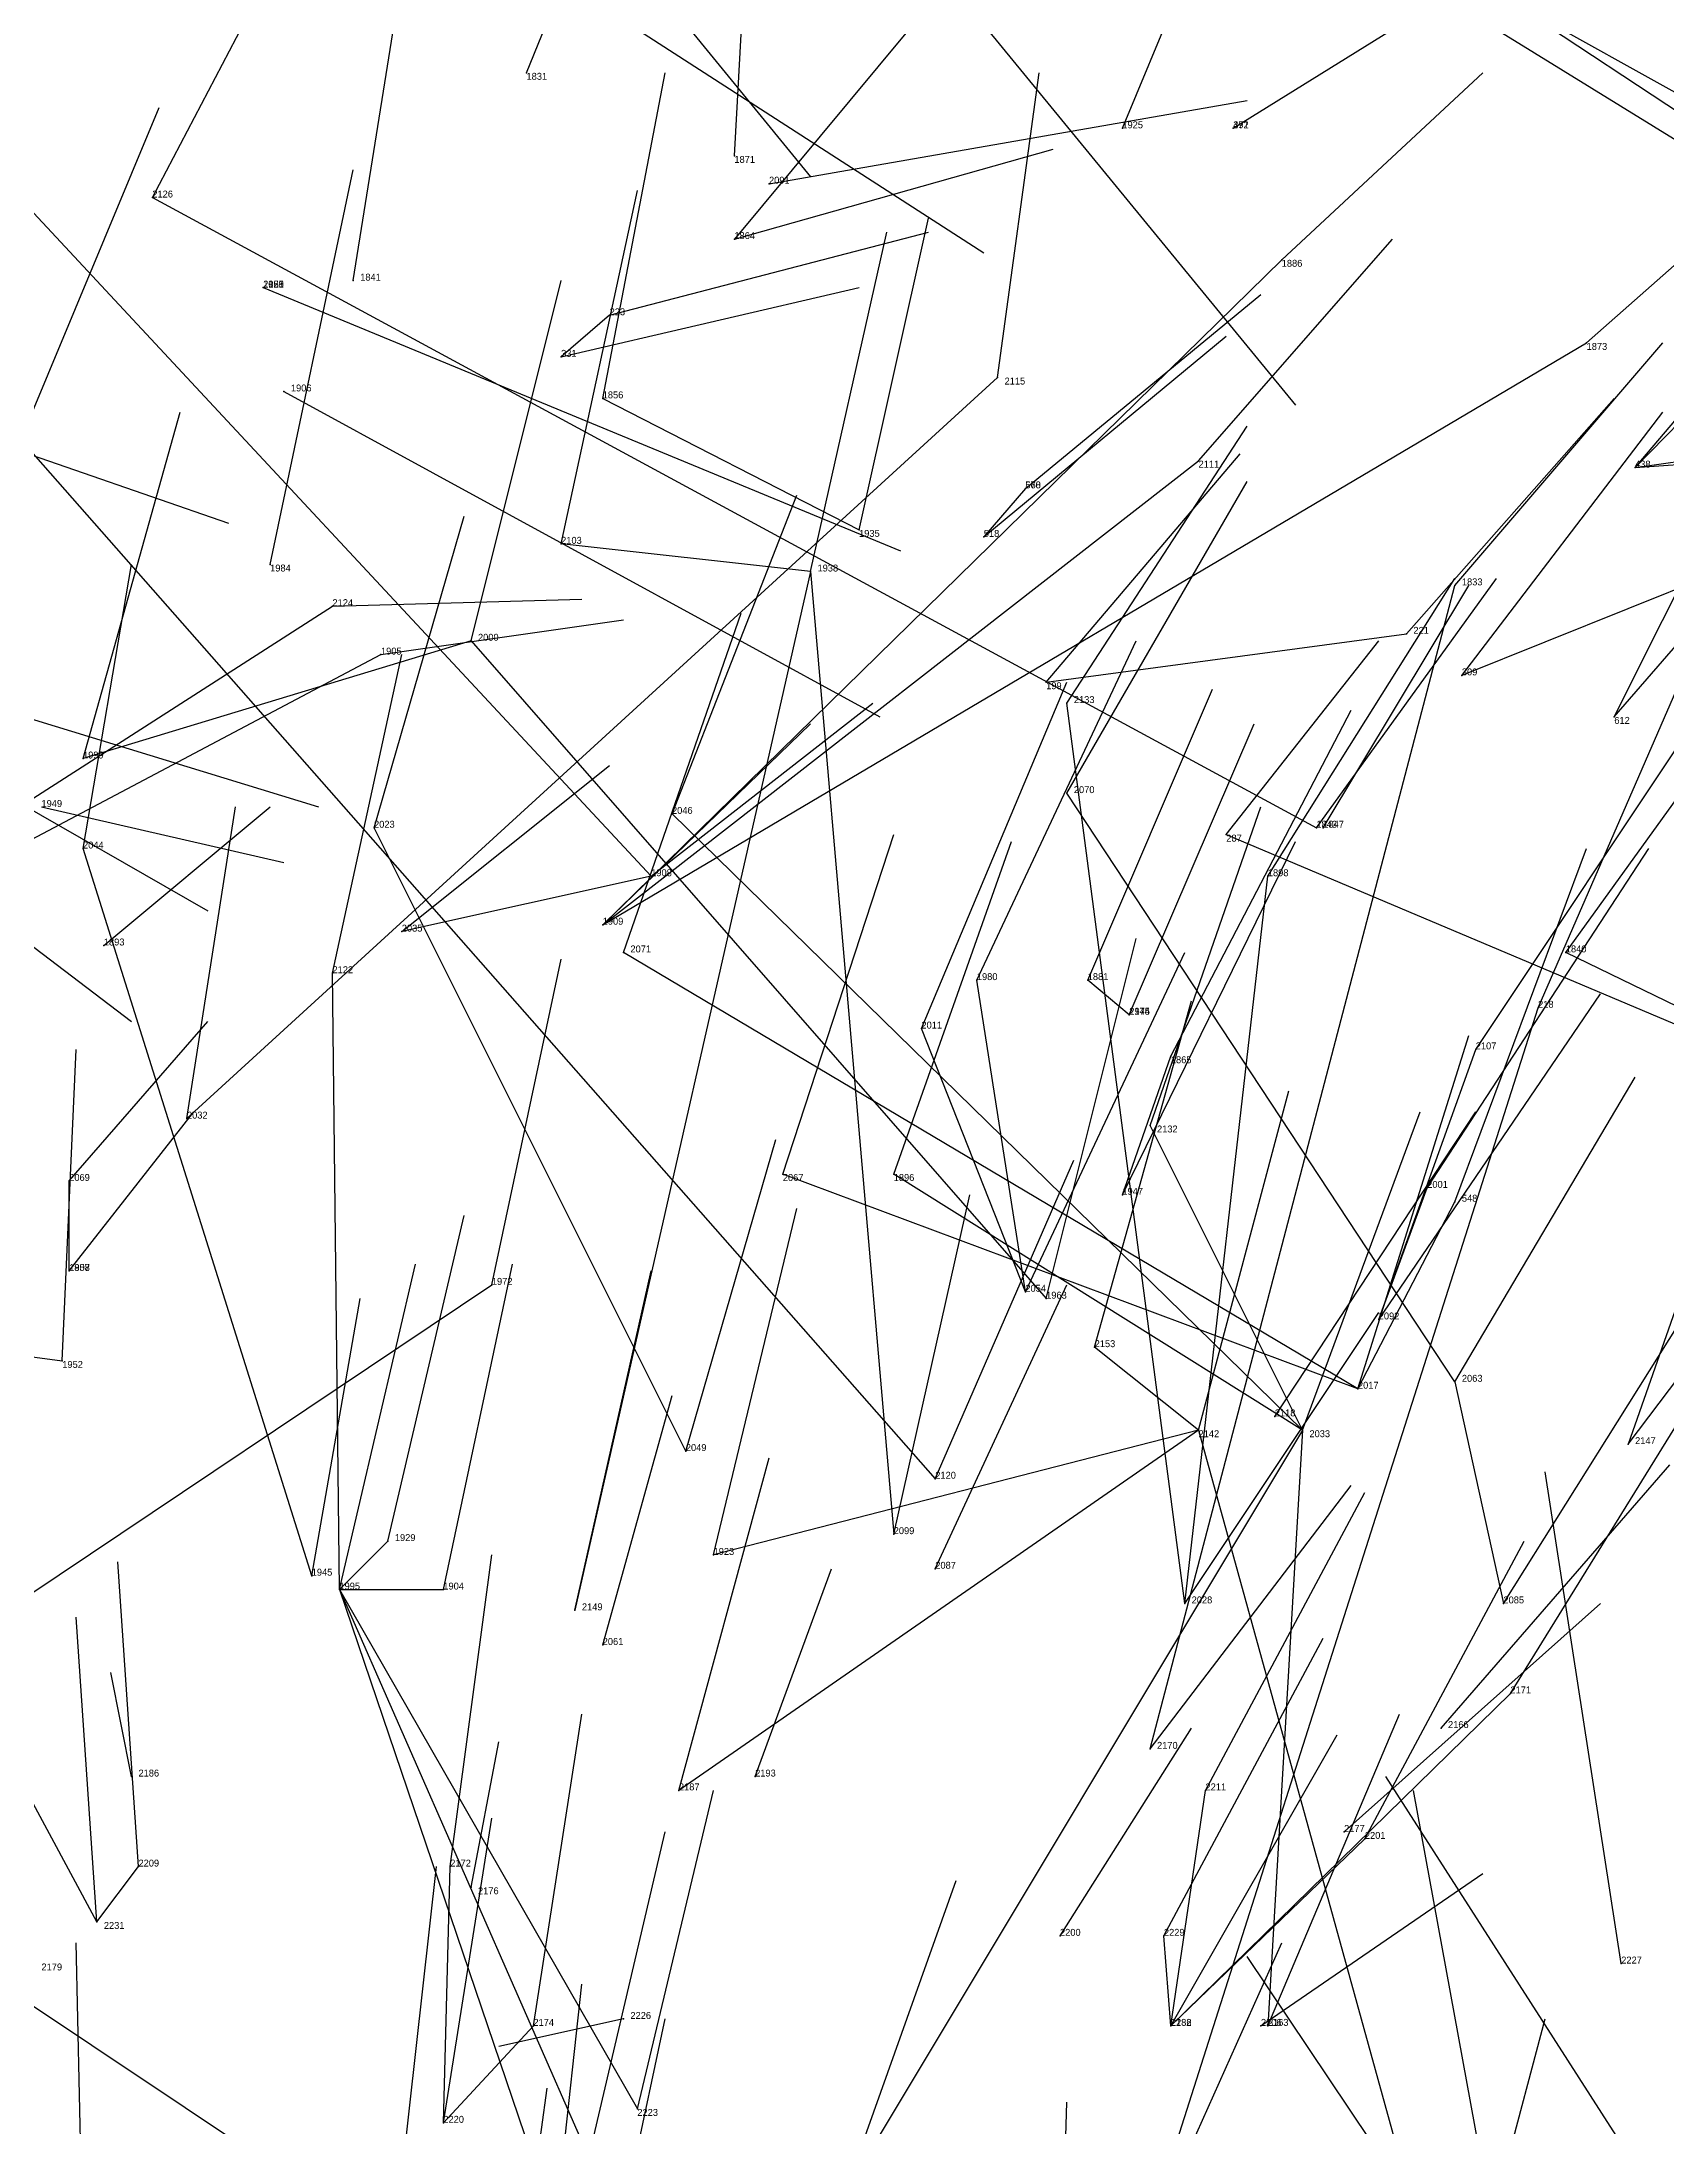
# Model space of a CAD drawing. Extents: x -747426.44 to -747424.45, y -964659.9 to -964657.28.
# Drawn here: x -747425.767 to -747425.5325, y -964659.0795 to -964658.7785 of the extents above; entities that cross this region are included whole.
import ezdxf

# ---------------------------------------------------------------- set-up
doc = ezdxf.new("R2010")
doc.units = 0
for name, color, linetype in [('Facilities', 3, 'CONTINUOUS'), ('Facilities_lines', 3, 'CONTINUOUS'), ('Normals', 1, 'CONTINUOUS'), ('Source_points', 5, 'CONTINUOUS'), ('Text', 3, 'CONTINUOUS')]:
    doc.layers.add(name, color=color, linetype=linetype)

msp = doc.modelspace()

# ---------------------------------------------------------------- linework, layer by layer
at = {"layer": 'Facilities', "color": 3}
for p in [(-747425.697, -964658.783, 137.512), (-747425.611, -964658.791, 137.501), (-747425.595, -964658.791, 137.316), (-747425.667, -964658.795, 137.506), (-747425.662, -964658.799, 137.369), (-747425.751, -964658.801, 137.518), (-747425.735, -964658.814, 137.422), (-747425.722, -964658.813, 137.512), (-747425.685, -964658.818, 137.329), (-747425.629, -964658.827, 137.502), (-747425.732, -964658.829, 137.404), (-747425.686, -964658.83, 137.517), (-747425.537, -964658.84, 137.335), (-747425.625, -964658.843, 137.307), (-747425.734, -964658.854, 137.534), (-747425.656, -964658.855, 137.521), (-747425.705, -964658.865, 137.537), (-747425.622, -964658.871, 137.299), (-747425.54, -964658.876, 137.327), (-747425.596, -964658.893, 137.343), (-747425.582, -964658.892, 137.344), (-747425.679, -964658.899, 137.345), (-747425.686, -964658.906, 137.355), (-747425.758, -964658.909, 137.388), (-747425.61, -964658.919, 137.373), (-747425.611, -964658.945, 137.572), (-747425.763, -964658.956, 137.411), (-747425.625, -964658.959, 137.581), (-747425.574, -964658.963, 137.567), (-747425.577, -964658.973, 137.37), (-747425.563, -964658.972, 137.371), (-747425.589, -964658.977, 137.586), (-747425.6, -964658.979, 137.398), (-747425.585, -964658.979, 137.389), (-747425.674, -964658.982, 137.608), (-747425.728, -964659, 137.614), (-747425.638, -964658.999, 137.612), (-747425.724, -964659.002, 137.408), (-747425.602, -964659.004, 137.606), (-747425.686, -964659.01, 137.619), (-747425.565, -964659.022, 137.601), (-747425.607, -964659.025, 137.607), (-747425.754, -964659.029, 137.623), (-747425.664, -964659.029, 137.622), (-747425.579, -964659.037, 137.611), (-747425.705, -964659.045, 137.629), (-747425.759, -964659.05, 137.457), (-747425.62, -964659.052, 137.628), (-747425.539, -964659.056, 137.419), (-747425.683, -964659.064, 137.633), (-747425.604, -964659.065, 137.453), (-747425.591, -964659.065, 137.622), (-747425.709, -964659.079, 137.474)]:
    msp.add_point(p, dxfattribs=at)
at = {"layer": 'Facilities_lines', "color": 3}
for p, q in [((-747425.598, -964658.724, 137.281), (-747425.667, -964658.807, 137.359)), ((-747425.427, -964658.857, 137.444), (-747425.589, -964658.757, 137.294)), ((-747425.556, -964658.772, 137.249), (-747425.427, -964658.844, 137.434)), ((-747425.556, -964658.772, 137.249), (-747425.494, -964658.813, 137.455)), ((-747425.679, -964658.899, 137.345), (-747425.787, -964658.783, 137.514)), ((-747425.537, -964658.84, 137.335), (-747425.493, -964658.788, 137.256)), ((-747425.595, -964658.791, 137.316), (-747425.595, -964658.791, 137.316)), ((-747425.751, -964658.801, 137.518), (-747425.583, -964658.892, 137.511)), ((-747425.686, -964658.906, 137.355), (-747425.588, -964658.81, 137.495)), ((-747425.735, -964658.814, 137.422), (-747425.735, -964658.814, 137.422)), ((-747425.735, -964658.814, 137.422), (-747425.735, -964658.814, 137.422)), ((-747425.735, -964658.814, 137.422), (-747425.735, -964658.814, 137.422)), ((-747425.685, -964658.818, 137.329), (-747425.692, -964658.824, 137.339)), ((-747425.686, -964658.906, 137.355), (-747425.544, -964658.822, 137.48)), ((-747425.629, -964658.827, 137.502), (-747425.746, -964658.934, 137.588)), ((-747425.45, -964658.825, 137.44), (-747425.562, -964658.87, 137.334)), ((-747425.537, -964658.84, 137.335), (-747425.447, -964658.827, 137.244)), ((-747425.686, -964658.83, 137.517), (-747425.649, -964658.849, 137.512)), ((-747425.77, -964658.836, 137.529), (-747425.638, -964658.986, 137.602)), ((-747425.537, -964658.84, 137.335), (-747425.453, -964658.834, 137.243)), ((-747425.686, -964658.906, 137.355), (-747425.6, -964658.839, 137.496)), ((-747425.625, -964658.843, 137.307), (-747425.631, -964658.85, 137.307)), ((-747425.625, -964658.843, 137.307), (-747425.625, -964658.843, 137.307)), ((-747425.656, -964658.855, 137.521), (-747425.692, -964658.851, 137.527)), ((-747425.54, -964658.876, 137.327), (-747425.521, -964658.854, 137.327)), ((-747425.656, -964658.855, 137.521), (-747425.69, -964659.005, 137.421)), ((-747425.656, -964658.855, 137.521), (-747425.644, -964658.994, 137.434)), ((-747425.607, -964659.025, 137.607), (-747425.563, -964658.857, 137.491)), ((-747425.82, -964658.921, 137.393), (-747425.725, -964658.86, 137.358)), ((-747425.705, -964658.865, 137.537), (-747425.761, -964658.882, 137.553)), ((-747425.705, -964658.865, 137.537), (-747425.622, -964658.96, 137.395)), ((-747425.622, -964658.871, 137.299), (-747425.57, -964658.864, 137.333)), ((-747425.82, -964658.921, 137.393), (-747425.718, -964658.867, 137.359)), ((-747425.602, -964659.004, 137.606), (-747425.619, -964658.874, 137.516)), ((-747425.563, -964658.972, 137.371), (-747425.619, -964658.887, 137.527)), ((-747425.585, -964658.979, 137.389), (-747425.676, -964658.89, 137.542)), ((-747425.674, -964658.982, 137.608), (-747425.719, -964658.892, 137.558)), ((-747425.596, -964658.893, 137.343), (-747425.473, -964658.945, 137.348)), ((-747425.728, -964659, 137.614), (-747425.761, -964658.895, 137.564)), ((-747425.679, -964658.899, 137.345), (-747425.715, -964658.907, 137.372)), ((-747425.602, -964659.004, 137.606), (-747425.59, -964658.899, 137.521)), ((-747425.577, -964658.973, 137.37), (-747425.683, -964658.91, 137.562)), ((-747425.51, -964658.928, 137.511), (-747425.547, -964658.91, 137.516)), ((-747425.724, -964659.002, 137.408), (-747425.725, -964658.913, 137.568)), ((-747425.625, -964658.959, 137.581), (-747425.632, -964658.914, 137.548)), ((-747425.61, -964658.919, 137.373), (-747425.616, -964658.914, 137.362)), ((-747425.61, -964658.919, 137.373), (-747425.61, -964658.919, 137.373)), ((-747425.609, -964659.1, 137.465), (-747425.551, -964658.918, 137.339)), ((-747425.625, -964658.959, 137.581), (-747425.64, -964658.921, 137.557)), ((-747425.611, -964658.945, 137.572), (-747425.604, -964658.925, 137.551)), ((-747425.574, -964658.963, 137.567), (-747425.56, -964658.924, 137.526)), ((-747425.759, -964659.05, 137.457), (-747425.822, -964658.933, 137.581)), ((-747425.585, -964658.979, 137.389), (-747425.607, -964658.935, 137.355)), ((-747425.524, -964658.941, 137.53), (-747425.538, -964658.981, 137.571)), ((-747425.763, -964658.956, 137.411), (-747425.763, -964658.943, 137.4)), ((-747425.577, -964658.973, 137.37), (-747425.66, -964658.942, 137.577)), ((-747425.585, -964658.979, 137.389), (-747425.644, -964658.942, 137.391)), ((-747425.574, -964658.963, 137.567), (-747425.567, -964658.944, 137.546)), ((-747425.577, -964658.973, 137.37), (-747425.563, -964658.946, 137.34)), ((-747425.89, -964658.952, 137.585), (-747425.764, -964658.969, 137.598)), ((-747425.763, -964658.956, 137.411), (-747425.763, -964658.956, 137.411)), ((-747425.763, -964658.956, 137.411), (-747425.763, -964658.956, 137.411)), ((-747425.887, -964659.082, 137.438), (-747425.702, -964658.958, 137.593)), ((-747425.6, -964658.979, 137.398), (-747425.615, -964658.967, 137.396)), ((-747425.563, -964658.972, 137.371), (-747425.556, -964659.004, 137.394)), ((-747425.6, -964658.979, 137.398), (-747425.675, -964659.031, 137.434)), ((-747425.6, -964658.979, 137.398), (-747425.67, -964658.997, 137.422)), ((-747425.585, -964658.979, 137.389), (-747425.651, -964659.089, 137.46)), ((-747425.6, -964658.979, 137.398), (-747425.563, -964659.113, 137.431)), ((-747425.585, -964658.979, 137.389), (-747425.59, -964659.065, 137.445)), ((-747425.724, -964659.002, 137.408), (-747425.717, -964658.995, 137.398)), ((-747425.724, -964659.002, 137.408), (-747425.709, -964659.002, 137.399)), ((-747425.724, -964659.002, 137.408), (-747425.688, -964659.084, 137.476)), ((-747425.724, -964659.002, 137.408), (-747425.687, -964659.111, 137.488)), ((-747425.724, -964659.002, 137.408), (-747425.681, -964659.077, 137.467)), ((-747425.604, -964659.065, 137.453), (-747425.555, -964659.017, 137.405)), ((-747425.604, -964659.065, 137.453), (-747425.599, -964659.031, 137.441)), ((-747425.604, -964659.065, 137.453), (-747425.576, -964659.038, 137.424)), ((-747425.731, -964659.087, 137.65), (-747425.803, -964659.039, 137.63)), ((-747425.759, -964659.05, 137.457), (-747425.753, -964659.042, 137.457)), ((-747425.709, -964659.079, 137.474), (-747425.708, -964659.042, 137.422)), ((-747425.604, -964659.065, 137.453), (-747425.605, -964659.052, 137.452)), ((-747425.709, -964659.079, 137.474), (-747425.696, -964659.065, 137.464)), ((-747425.604, -964659.065, 137.453), (-747425.604, -964659.065, 137.453))]:
    msp.add_line(p, q, dxfattribs=at)
at = {"layer": 'Normals', "color": 1}
for p, q in [((-747425.71, -964658.732, 137.379), (-747425.656, -964658.798, 137.432)), ((-747425.611, -964658.791, 137.501), (-747425.596, -964658.755, 137.593)), ((-747425.71, -964658.758, 137.401), (-747425.631, -964658.809, 137.434)), ((-747425.697, -964658.783, 137.512), (-747425.686, -964658.756, 137.608)), ((-747425.751, -964658.801, 137.518), (-747425.73, -964658.761, 137.607)), ((-747425.667, -964658.795, 137.506), (-747425.665, -964658.759, 137.599)), ((-747425.722, -964658.813, 137.512), (-747425.714, -964658.763, 137.598)), ((-747425.595, -964658.791, 137.316), (-747425.55, -964658.763, 137.401)), ((-747425.595, -964658.791, 137.316), (-747425.55, -964658.763, 137.401)), ((-747425.636, -964658.77, 137.359), (-747425.586, -964658.831, 137.421)), ((-747425.636, -964658.77, 137.359), (-747425.586, -964658.831, 137.421)), ((-747425.686, -964658.83, 137.517), (-747425.677, -964658.783, 137.605)), ((-747425.629, -964658.827, 137.502), (-747425.623, -964658.783, 137.592)), ((-747425.588, -964658.81, 137.495), (-747425.559, -964658.783, 137.587)), ((-747425.77, -964658.836, 137.529), (-747425.75, -964658.788, 137.615)), ((-747425.662, -964658.799, 137.369), (-747425.593, -964658.787, 137.44)), ((-747425.544, -964658.822, 137.48), (-747425.509, -964658.791, 137.568)), ((-747425.667, -964658.807, 137.359), (-747425.621, -964658.794, 137.447)), ((-747425.734, -964658.854, 137.534), (-747425.722, -964658.797, 137.615)), ((-747425.692, -964658.851, 137.527), (-747425.681, -964658.8, 137.613)), ((-747425.537, -964658.84, 137.335), (-747425.498, -964658.8, 137.418)), ((-747425.685, -964658.818, 137.329), (-747425.639, -964658.806, 137.417)), ((-747425.656, -964658.855, 137.521), (-747425.645, -964658.806, 137.608)), ((-747425.649, -964658.849, 137.512), (-747425.639, -964658.804, 137.601)), ((-747425.6, -964658.839, 137.496), (-747425.572, -964658.807, 137.587)), ((-747425.735, -964658.814, 137.422), (-747425.643, -964658.852, 137.425)), ((-747425.735, -964658.814, 137.422), (-747425.643, -964658.852, 137.425)), ((-747425.735, -964658.814, 137.422), (-747425.643, -964658.852, 137.425)), ((-747425.735, -964658.814, 137.422), (-747425.643, -964658.852, 137.425)), ((-747425.705, -964658.865, 137.537), (-747425.692, -964658.813, 137.622)), ((-747425.692, -964658.824, 137.339), (-747425.649, -964658.814, 137.429)), ((-747425.625, -964658.843, 137.307), (-747425.591, -964658.815, 137.397)), ((-747425.625, -964658.843, 137.307), (-747425.591, -964658.815, 137.397)), ((-747425.818, -964658.821, 137.425), (-747425.74, -964658.848, 137.481)), ((-747425.818, -964658.821, 137.425), (-747425.74, -964658.848, 137.481)), ((-747425.631, -964658.85, 137.307), (-747425.596, -964658.821, 137.396)), ((-747425.563, -964658.857, 137.491), (-747425.533, -964658.822, 137.58)), ((-747425.732, -964658.829, 137.404), (-747425.646, -964658.876, 137.422)), ((-747425.57, -964658.864, 137.333), (-747425.54, -964658.83, 137.422)), ((-747425.54, -964658.876, 137.327), (-747425.517, -964658.83, 137.412)), ((-747425.761, -964658.882, 137.553), (-747425.747, -964658.832, 137.638)), ((-747425.562, -964658.87, 137.334), (-747425.533, -964658.832, 137.422)), ((-747425.619, -964658.874, 137.516), (-747425.593, -964658.834, 137.604)), ((-747425.622, -964658.871, 137.299), (-747425.594, -964658.838, 137.389)), ((-747425.619, -964658.887, 137.527), (-747425.593, -964658.842, 137.613)), ((-747425.676, -964658.89, 137.542), (-747425.658, -964658.844, 137.629)), ((-747425.719, -964658.892, 137.558), (-747425.706, -964658.847, 137.646)), ((-747425.761, -964658.895, 137.564), (-747425.754, -964658.854, 137.655)), ((-747425.59, -964658.899, 137.521), (-747425.563, -964658.856, 137.607)), ((-747425.583, -964658.892, 137.511), (-747425.557, -964658.856, 137.6)), ((-747425.582, -964658.892, 137.344), (-747425.561, -964658.857, 137.435)), ((-747425.725, -964658.86, 137.358), (-747425.689, -964658.859, 137.451)), ((-747425.718, -964658.867, 137.359), (-747425.683, -964658.862, 137.453)), ((-747425.683, -964658.91, 137.562), (-747425.666, -964658.861, 137.648)), ((-747425.811, -964658.865, 137.389), (-747425.743, -964658.904, 137.451)), ((-747425.632, -964658.914, 137.548), (-747425.609, -964658.865, 137.632)), ((-747425.596, -964658.893, 137.343), (-747425.574, -964658.865, 137.436)), ((-747425.725, -964658.913, 137.568), (-747425.715, -964658.867, 137.656)), ((-747425.547, -964658.91, 137.516), (-747425.516, -964658.867, 137.6)), ((-747425.817, -964658.872, 137.389), (-747425.754, -964658.92, 137.45)), ((-747425.789, -964658.87, 137.382), (-747425.727, -964658.889, 137.458)), ((-747425.64, -964658.921, 137.557), (-747425.619, -964658.871, 137.641)), ((-747425.616, -964658.914, 137.362), (-747425.598, -964658.872, 137.451)), ((-747425.551, -964658.918, 137.339), (-747425.531, -964658.872, 137.425)), ((-747425.679, -964658.899, 137.345), (-747425.647, -964658.874, 137.437)), ((-747425.604, -964658.925, 137.551), (-747425.578, -964658.875, 137.633)), ((-747425.686, -964658.906, 137.355), (-747425.656, -964658.877, 137.446)), ((-747425.61, -964658.919, 137.373), (-747425.592, -964658.877, 137.462)), ((-747425.61, -964658.919, 137.373), (-747425.592, -964658.877, 137.462)), ((-747425.56, -964658.924, 137.526), (-747425.528, -964658.876, 137.608)), ((-747425.715, -964658.907, 137.372), (-747425.685, -964658.883, 137.464)), ((-747425.767, -964658.889, 137.386), (-747425.732, -964658.897, 137.48)), ((-747425.758, -964658.909, 137.388), (-747425.734, -964658.889, 137.483)), ((-747425.746, -964658.934, 137.588), (-747425.739, -964658.889, 137.677)), ((-747425.607, -964658.935, 137.355), (-747425.591, -964658.889, 137.442)), ((-747425.66, -964658.942, 137.577), (-747425.644, -964658.893, 137.663)), ((-747425.644, -964658.942, 137.391), (-747425.627, -964658.894, 137.477)), ((-747425.611, -964658.945, 137.572), (-747425.586, -964658.894, 137.655)), ((-747425.567, -964658.944, 137.546), (-747425.535, -964658.895, 137.627)), ((-747425.563, -964658.946, 137.34), (-747425.544, -964658.895, 137.424)), ((-747425.622, -964658.96, 137.395), (-747425.609, -964658.908, 137.479)), ((-747425.702, -964658.958, 137.593), (-747425.692, -964658.911, 137.681)), ((-747425.625, -964658.959, 137.581), (-747425.602, -964658.91, 137.665)), ((-747425.615, -964658.967, 137.396), (-747425.601, -964658.917, 137.481)), ((-747425.574, -964658.963, 137.567), (-747425.542, -964658.916, 137.649)), ((-747425.763, -964658.943, 137.4), (-747425.743, -964658.92, 137.495)), ((-747425.577, -964658.973, 137.37), (-747425.561, -964658.922, 137.455)), ((-747425.764, -964658.969, 137.598), (-747425.762, -964658.924, 137.687)), ((-747425.563, -964658.972, 137.371), (-747425.537, -964658.928, 137.457)), ((-747425.6, -964658.979, 137.398), (-747425.587, -964658.93, 137.484)), ((-747425.763, -964658.956, 137.411), (-747425.745, -964658.933, 137.507)), ((-747425.763, -964658.956, 137.411), (-747425.745, -964658.933, 137.507)), ((-747425.763, -964658.956, 137.411), (-747425.745, -964658.933, 137.507)), ((-747425.589, -964658.977, 137.586), (-747425.56, -964658.933, 137.671)), ((-747425.585, -964658.979, 137.389), (-747425.568, -964658.933, 137.476)), ((-747425.674, -964658.982, 137.608), (-747425.661, -964658.937, 137.696)), ((-747425.538, -964658.981, 137.571), (-747425.504, -964658.936, 137.653)), ((-747425.638, -964658.986, 137.602), (-747425.618, -964658.94, 137.689)), ((-747425.67, -964658.997, 137.422), (-747425.658, -964658.947, 137.508)), ((-747425.644, -964658.994, 137.434), (-747425.633, -964658.945, 137.521)), ((-747425.717, -964658.995, 137.398), (-747425.706, -964658.948, 137.486)), ((-747425.724, -964659.002, 137.408), (-747425.713, -964658.955, 137.496)), ((-747425.709, -964659.002, 137.399), (-747425.699, -964658.955, 137.486)), ((-747425.69, -964659.005, 137.421), (-747425.679, -964658.956, 137.507)), ((-747425.638, -964658.999, 137.612), (-747425.619, -964658.958, 137.701)), ((-747425.728, -964659, 137.614), (-747425.721, -964658.96, 137.705)), ((-747425.602, -964659.004, 137.606), (-747425.574, -964658.962, 137.693)), ((-747425.556, -964659.004, 137.394), (-747425.529, -964658.961, 137.48)), ((-747425.686, -964659.01, 137.619), (-747425.676, -964658.974, 137.712)), ((-747425.555, -964659.017, 137.405), (-747425.529, -964658.975, 137.492)), ((-747425.675, -964659.031, 137.434), (-747425.662, -964658.983, 137.521)), ((-747425.565, -964659.022, 137.601), (-747425.532, -964658.984, 137.687)), ((-747425.539, -964659.056, 137.419), (-747425.55, -964658.985, 137.489)), ((-747425.607, -964659.025, 137.607), (-747425.578, -964658.987, 137.695)), ((-747425.599, -964659.031, 137.441), (-747425.576, -964658.988, 137.528)), ((-747425.576, -964659.038, 137.424), (-747425.553, -964658.995, 137.511)), ((-747425.753, -964659.042, 137.457), (-747425.756, -964658.998, 137.547)), ((-747425.708, -964659.042, 137.422), (-747425.702, -964658.997, 137.511)), ((-747425.664, -964659.029, 137.622), (-747425.653, -964658.999, 137.717)), ((-747425.579, -964659.037, 137.611), (-747425.542, -964659.004, 137.698)), ((-747425.759, -964659.05, 137.457), (-747425.762, -964659.006, 137.547)), ((-747425.605, -964659.052, 137.452), (-747425.582, -964659.009, 137.539)), ((-747425.754, -964659.029, 137.623), (-747425.757, -964659.014, 137.722)), ((-747425.696, -964659.065, 137.464), (-747425.689, -964659.02, 137.553)), ((-747425.59, -964659.065, 137.445), (-747425.571, -964659.02, 137.532)), ((-747425.62, -964659.052, 137.628), (-747425.601, -964659.022, 137.722)), ((-747425.604, -964659.065, 137.453), (-747425.58, -964659.023, 137.54)), ((-747425.604, -964659.065, 137.453), (-747425.58, -964659.023, 137.54)), ((-747425.705, -964659.045, 137.629), (-747425.701, -964659.024, 137.727)), ((-747425.521, -964659.11, 137.425), (-747425.573, -964659.029, 137.453)), ((-747425.681, -964659.077, 137.467), (-747425.67, -964659.031, 137.555)), ((-747425.558, -964659.091, 137.43), (-747425.569, -964659.031, 137.509)), ((-747425.709, -964659.079, 137.474), (-747425.702, -964659.035, 137.563)), ((-747425.688, -964659.084, 137.476), (-747425.677, -964659.037, 137.564)), ((-747425.715, -964659.087, 137.474), (-747425.71, -964659.042, 137.563)), ((-747425.651, -964659.089, 137.46), (-747425.635, -964659.044, 137.548)), ((-747425.591, -964659.065, 137.622), (-747425.559, -964659.043, 137.714)), ((-747425.761, -964659.099, 137.451), (-747425.762, -964659.053, 137.54)), ((-747425.609, -964659.1, 137.465), (-747425.588, -964659.053, 137.551)), ((-747425.542, -964659.131, 137.444), (-747425.593, -964659.055, 137.485)), ((-747425.694, -964659.105, 137.487), (-747425.689, -964659.059, 137.575)), ((-747425.683, -964659.064, 137.633), (-747425.701, -964659.068, 137.731)), ((-747425.687, -964659.111, 137.488), (-747425.677, -964659.064, 137.576)), ((-747425.563, -964659.113, 137.431), (-747425.55, -964659.064, 137.517)), ((-747425.701, -964659.124, 137.508), (-747425.694, -964659.074, 137.594)), ((-747425.621, -964659.141, 137.477), (-747425.619, -964659.076, 137.553))]:
    msp.add_line(p, q, dxfattribs=at)
at = {"layer": 'Source_points', "color": 5}
for p in [(-747425.595, -964658.791, 137.316), (-747425.667, -964658.807, 137.359), (-747425.588, -964658.81, 137.495), (-747425.735, -964658.814, 137.422), (-747425.735, -964658.814, 137.422), (-747425.735, -964658.814, 137.422), (-747425.692, -964658.824, 137.339), (-747425.544, -964658.822, 137.48), (-747425.6, -964658.839, 137.496), (-747425.625, -964658.843, 137.307), (-747425.692, -964658.851, 137.527), (-747425.649, -964658.849, 137.512), (-747425.631, -964658.85, 137.307), (-747425.563, -964658.857, 137.491), (-747425.725, -964658.86, 137.358), (-747425.57, -964658.864, 137.333), (-747425.718, -964658.867, 137.359), (-747425.562, -964658.87, 137.334), (-747425.619, -964658.874, 137.516), (-747425.761, -964658.882, 137.553), (-747425.619, -964658.887, 137.527), (-747425.676, -964658.89, 137.542), (-747425.719, -964658.892, 137.558), (-747425.583, -964658.892, 137.511), (-747425.761, -964658.895, 137.564), (-747425.59, -964658.899, 137.521), (-747425.715, -964658.907, 137.372), (-747425.683, -964658.91, 137.562), (-747425.547, -964658.91, 137.516), (-747425.725, -964658.913, 137.568), (-747425.632, -964658.914, 137.548), (-747425.616, -964658.914, 137.362), (-747425.61, -964658.919, 137.373), (-747425.551, -964658.918, 137.339), (-747425.64, -964658.921, 137.557), (-747425.604, -964658.925, 137.551), (-747425.56, -964658.924, 137.526), (-747425.746, -964658.934, 137.588), (-747425.607, -964658.935, 137.355), (-747425.763, -964658.943, 137.4), (-747425.66, -964658.942, 137.577), (-747425.644, -964658.942, 137.391), (-747425.567, -964658.944, 137.546), (-747425.563, -964658.946, 137.34), (-747425.763, -964658.956, 137.411), (-747425.763, -964658.956, 137.411), (-747425.702, -964658.958, 137.593), (-747425.622, -964658.96, 137.395), (-747425.615, -964658.967, 137.396), (-747425.764, -964658.969, 137.598), (-747425.538, -964658.981, 137.571), (-747425.638, -964658.986, 137.602), (-747425.717, -964658.995, 137.398), (-747425.644, -964658.994, 137.434), (-747425.67, -964658.997, 137.422), (-747425.709, -964659.002, 137.399), (-747425.69, -964659.005, 137.421), (-747425.556, -964659.004, 137.394), (-747425.555, -964659.017, 137.405), (-747425.675, -964659.031, 137.434), (-747425.599, -964659.031, 137.441), (-747425.576, -964659.038, 137.424), (-747425.753, -964659.042, 137.457), (-747425.708, -964659.042, 137.422), (-747425.605, -964659.052, 137.452), (-747425.696, -964659.065, 137.464), (-747425.604, -964659.065, 137.453), (-747425.59, -964659.065, 137.445), (-747425.681, -964659.077, 137.467)]:
    msp.add_point(p, dxfattribs=at)

# ---------------------------------------------------------------- texts
at = {"layer": 'Text', "color": 3}
for s, p in [('1831', (-747425.697, -964658.784, 137.512)), ('1925', (-747425.611, -964658.791, 137.501)), ('471', (-747425.595, -964658.791, 137.316)), ('392', (-747425.595, -964658.791, 137.316)), ('1871', (-747425.667, -964658.796, 137.506)), ('2126', (-747425.751, -964658.801, 137.518)), ('2091', (-747425.662, -964658.799, 137.369)), ('1864', (-747425.667, -964658.807, 137.359)), ('1841', (-747425.721, -964658.813, 137.512)), ('1886', (-747425.588, -964658.811, 137.495)), ('2156', (-747425.735, -964658.814, 137.422)), ('2029', (-747425.735, -964658.814, 137.422)), ('2121', (-747425.735, -964658.814, 137.422)), ('1985', (-747425.735, -964658.814, 137.422)), ('223', (-747425.685, -964658.818, 137.329)), ('331', (-747425.692, -964658.824, 137.339)), ('1873', (-747425.544, -964658.823, 137.48)), ('2115', (-747425.628, -964658.828, 137.502)), ('1906', (-747425.731, -964658.829, 137.404)), ('1856', (-747425.686, -964658.83, 137.517)), ('2111', (-747425.6, -964658.84, 137.496)), ('438', (-747425.537, -964658.84, 137.335)), ('578', (-747425.625, -964658.843, 137.307)), ('660', (-747425.625, -964658.843, 137.307)), ('2103', (-747425.692, -964658.851, 137.527)), ('1935', (-747425.649, -964658.85, 137.512)), ('518', (-747425.631, -964658.85, 137.307)), ('1984', (-747425.734, -964658.855, 137.534)), ('1938', (-747425.655, -964658.855, 137.521)), ('1833', (-747425.562, -964658.857, 137.491)), ('2124', (-747425.725, -964658.86, 137.358)), ('221', (-747425.569, -964658.864, 137.333)), ('1905', (-747425.718, -964658.867, 137.359)), ('2000', (-747425.704, -964658.865, 137.537)), ('309', (-747425.562, -964658.87, 137.334)), ('199', (-747425.622, -964658.872, 137.299)), ('2133', (-747425.618, -964658.874, 137.516)), ('612', (-747425.54, -964658.877, 137.327)), ('1999', (-747425.761, -964658.882, 137.553)), ('2070', (-747425.618, -964658.887, 137.527)), ('1949', (-747425.767, -964658.889, 137.386)), ('2046', (-747425.676, -964658.89, 137.542)), ('2023', (-747425.719, -964658.892, 137.558)), ('287', (-747425.596, -964658.894, 137.343)), ('1843', (-747425.583, -964658.892, 137.511)), ('1847', (-747425.582, -964658.892, 137.344)), ('2044', (-747425.761, -964658.895, 137.564)), ('1908', (-747425.679, -964658.899, 137.345)), ('1898', (-747425.59, -964658.899, 137.521)), ('1909', (-747425.686, -964658.906, 137.355)), ('1893', (-747425.758, -964658.909, 137.388)), ('2035', (-747425.715, -964658.907, 137.372)), ('2071', (-747425.682, -964658.91, 137.562)), ('1840', (-747425.547, -964658.91, 137.516)), ('2122', (-747425.725, -964658.913, 137.568)), ('1980', (-747425.632, -964658.914, 137.548)), ('1881', (-747425.616, -964658.914, 137.362)), ('218', (-747425.551, -964658.918, 137.339)), ('2011', (-747425.64, -964658.921, 137.557)), ('2144', (-747425.61, -964658.919, 137.373)), ('1975', (-747425.61, -964658.919, 137.373)), ('2107', (-747425.56, -964658.924, 137.526)), ('1865', (-747425.604, -964658.926, 137.551)), ('2032', (-747425.746, -964658.934, 137.588)), ('2132', (-747425.606, -964658.936, 137.355)), ('2069', (-747425.763, -964658.943, 137.4)), ('2067', (-747425.66, -964658.943, 137.577)), ('1896', (-747425.644, -964658.943, 137.391)), ('1947', (-747425.611, -964658.945, 137.572)), ('2001', (-747425.567, -964658.944, 137.546)), ('548', (-747425.562, -964658.946, 137.34)), ('1958', (-747425.763, -964658.956, 137.411)), ('1858', (-747425.763, -964658.956, 137.411)), ('1907', (-747425.763, -964658.956, 137.411)), ('1972', (-747425.702, -964658.958, 137.593)), ('2054', (-747425.625, -964658.959, 137.581)), ('1963', (-747425.622, -964658.96, 137.395)), ('2092', (-747425.574, -964658.963, 137.567)), ('2153', (-747425.615, -964658.967, 137.396)), ('1952', (-747425.764, -964658.97, 137.598)), ('2063', (-747425.562, -964658.972, 137.371)), ('2017', (-747425.577, -964658.973, 137.37)), ('2118', (-747425.589, -964658.977, 137.586)), ('2142', (-747425.6, -964658.98, 137.398)), ('2033', (-747425.584, -964658.98, 137.389)), ('2147', (-747425.537, -964658.981, 137.571)), ('2049', (-747425.674, -964658.982, 137.608)), ('2120', (-747425.638, -964658.986, 137.602)), ('1929', (-747425.716, -964658.995, 137.398)), ('2099', (-747425.644, -964658.994, 137.434)), ('1945', (-747425.728, -964659, 137.614)), ('1923', (-747425.67, -964658.997, 137.422)), ('2087', (-747425.638, -964658.999, 137.612)), ('1995', (-747425.724, -964659.002, 137.408)), ('1904', (-747425.709, -964659.002, 137.399)), ('2149', (-747425.689, -964659.005, 137.421)), ('2028', (-747425.601, -964659.004, 137.606)), ('2085', (-747425.556, -964659.004, 137.394)), ('2061', (-747425.686, -964659.01, 137.619)), ('2171', (-747425.555, -964659.017, 137.405)), ('2166', (-747425.564, -964659.022, 137.601)), ('2170', (-747425.606, -964659.025, 137.607)), ('2186', (-747425.753, -964659.029, 137.623)), ('2193', (-747425.664, -964659.029, 137.622)), ('2187', (-747425.675, -964659.031, 137.434)), ('2211', (-747425.599, -964659.031, 137.441)), ('2177', (-747425.579, -964659.037, 137.611)), ('2201', (-747425.576, -964659.038, 137.424)), ('2209', (-747425.753, -964659.042, 137.457)), ('2172', (-747425.708, -964659.042, 137.422)), ('2176', (-747425.704, -964659.046, 137.629)), ('2231', (-747425.758, -964659.051, 137.457)), ('2200', (-747425.62, -964659.052, 137.628)), ('2229', (-747425.605, -964659.052, 137.452)), ('2179', (-747425.767, -964659.057, 137.634)), ('2227', (-747425.539, -964659.056, 137.419)), ('2174', (-747425.696, -964659.065, 137.464)), ('2226', (-747425.682, -964659.064, 137.633)), ('2236', (-747425.604, -964659.065, 137.453)), ('2182', (-747425.604, -964659.065, 137.453)), ('2206', (-747425.591, -964659.065, 137.622)), ('2163', (-747425.59, -964659.065, 137.445)), ('2223', (-747425.681, -964659.078, 137.467)), ('2220', (-747425.709, -964659.079, 137.474))]:
    msp.add_text(s, height=0.001, dxfattribs=at).set_placement(p)

doc.saveas('drawing.dxf')
